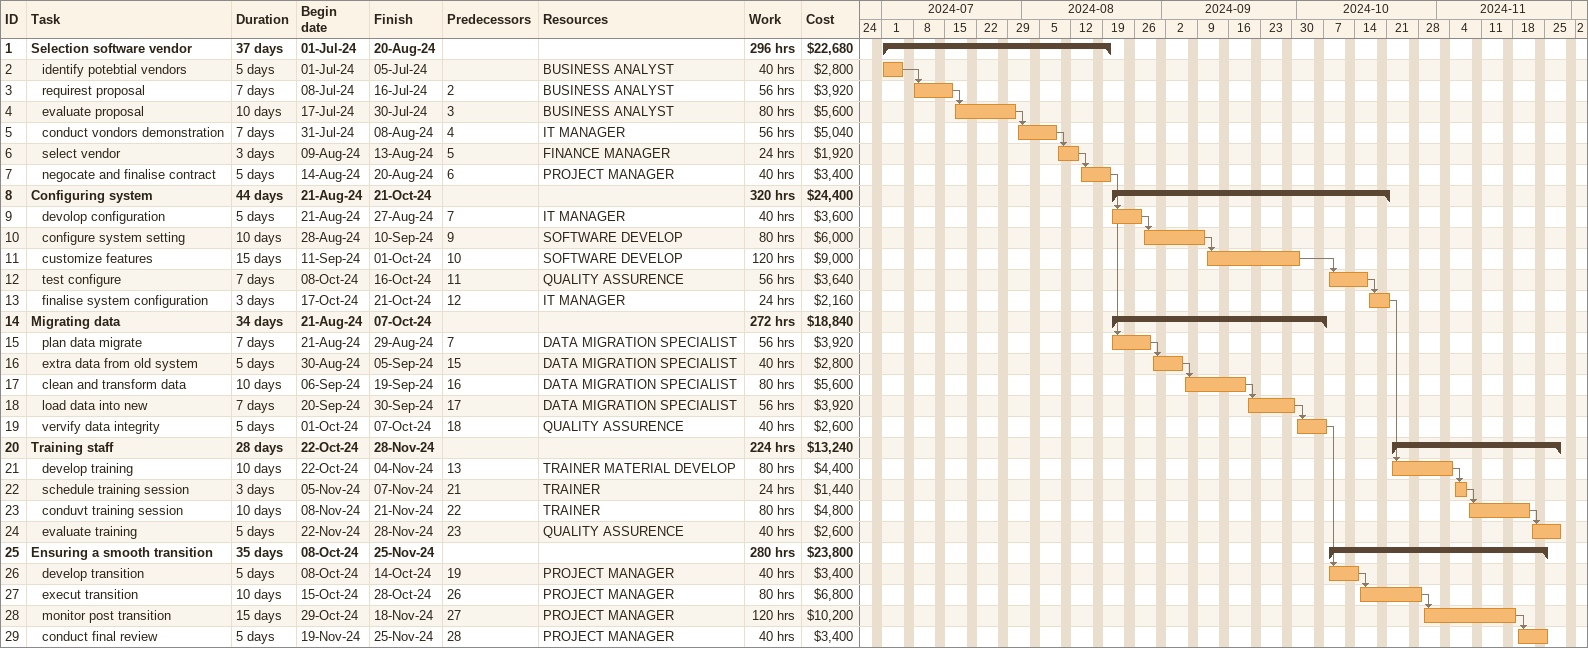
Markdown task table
| ID | Level | Task | Duration | Start | Finish | Predecessors | Resources | Work (h) | Cost ($) |
|---|---|---|---|---|---|---|---|---|---|
| 1 | 1 | **Selection software vendor** | 37d | 2024-07-01 | 2024-08-20 |  |  | 296 | 22680 |
| 2 | 2 | identify potebtial vendors | 5d | 2024-07-01 | 2024-07-05 |  | BUSINESS ANALYST | 40 | 2800 |
| 3 | 2 | requirest proposal | 7d | 2024-07-08 | 2024-07-16 | 2 | BUSINESS ANALYST | 56 | 3920 |
| 4 | 2 | evaluate proposal | 10d | 2024-07-17 | 2024-07-30 | 3 | BUSINESS ANALYST | 80 | 5600 |
| 5 | 2 | conduct vondors demonstration | 7d | 2024-07-31 | 2024-08-08 | 4 | IT MANAGER | 56 | 5040 |
| 6 | 2 | select vendor | 3d | 2024-08-09 | 2024-08-13 | 5 | FINANCE MANAGER | 24 | 1920 |
| 7 | 2 | negocate and finalise contract | 5d | 2024-08-14 | 2024-08-20 | 6 | PROJECT MANAGER | 40 | 3400 |
| 8 | 1 | **Configuring system** | 44d | 2024-08-21 | 2024-10-21 |  |  | 320 | 24400 |
| 9 | 2 | devolop configuration | 5d | 2024-08-21 | 2024-08-27 | 7 | IT MANAGER | 40 | 3600 |
| 10 | 2 | configure system setting | 10d | 2024-08-28 | 2024-09-10 | 9 | SOFTWARE DEVELOP | 80 | 6000 |
| 11 | 2 | customize features | 15d | 2024-09-11 | 2024-10-01 | 10 | SOFTWARE DEVELOP | 120 | 9000 |
| 12 | 2 | test configure | 7d | 2024-10-08 | 2024-10-16 | 11 | QUALITY ASSURENCE | 56 | 3640 |
| 13 | 2 | finalise system configuration | 3d | 2024-10-17 | 2024-10-21 | 12 | IT MANAGER | 24 | 2160 |
| 14 | 1 | **Migrating data** | 34d | 2024-08-21 | 2024-10-07 |  |  | 272 | 18840 |
| 15 | 2 | plan data migrate | 7d | 2024-08-21 | 2024-08-29 | 7 | DATA MIGRATION SPECIALIST | 56 | 3920 |
| 16 | 2 | extra data from old system | 5d | 2024-08-30 | 2024-09-05 | 15 | DATA MIGRATION SPECIALIST | 40 | 2800 |
| 17 | 2 | clean and transform data | 10d | 2024-09-06 | 2024-09-19 | 16 | DATA MIGRATION SPECIALIST | 80 | 5600 |
| 18 | 2 | load data into new | 7d | 2024-09-20 | 2024-09-30 | 17 | DATA MIGRATION SPECIALIST | 56 | 3920 |
| 19 | 2 | vervify data integrity | 5d | 2024-10-01 | 2024-10-07 | 18 | QUALITY ASSURENCE | 40 | 2600 |
| 20 | 1 | **Training staff** | 28d | 2024-10-22 | 2024-11-28 |  |  | 224 | 13240 |
| 21 | 2 | develop training | 10d | 2024-10-22 | 2024-11-04 | 13 | TRAINER MATERIAL DEVELOP | 80 | 4400 |
| 22 | 2 | schedule training session | 3d | 2024-11-05 | 2024-11-07 | 21 | TRAINER | 24 | 1440 |
| 23 | 2 | conduvt training session | 10d | 2024-11-08 | 2024-11-21 | 22 | TRAINER | 80 | 4800 |
| 24 | 2 | evaluate training | 5d | 2024-11-22 | 2024-11-28 | 23 | QUALITY ASSURENCE | 40 | 2600 |
| 25 | 1 | **Ensuring a smooth transition** | 35d | 2024-10-08 | 2024-11-25 |  |  | 280 | 23800 |
| 26 | 2 | develop transition | 5d | 2024-10-08 | 2024-10-14 | 19 | PROJECT MANAGER | 40 | 3400 |
| 27 | 2 | execut transition | 10d | 2024-10-15 | 2024-10-28 | 26 | PROJECT MANAGER | 80 | 6800 |
| 28 | 2 | monitor post transition | 15d | 2024-10-29 | 2024-11-18 | 27 | PROJECT MANAGER | 120 | 10200 |
| 29 | 2 | conduct final review | 5d | 2024-11-19 | 2024-11-25 | 28 | PROJECT MANAGER | 40 | 3400 |
